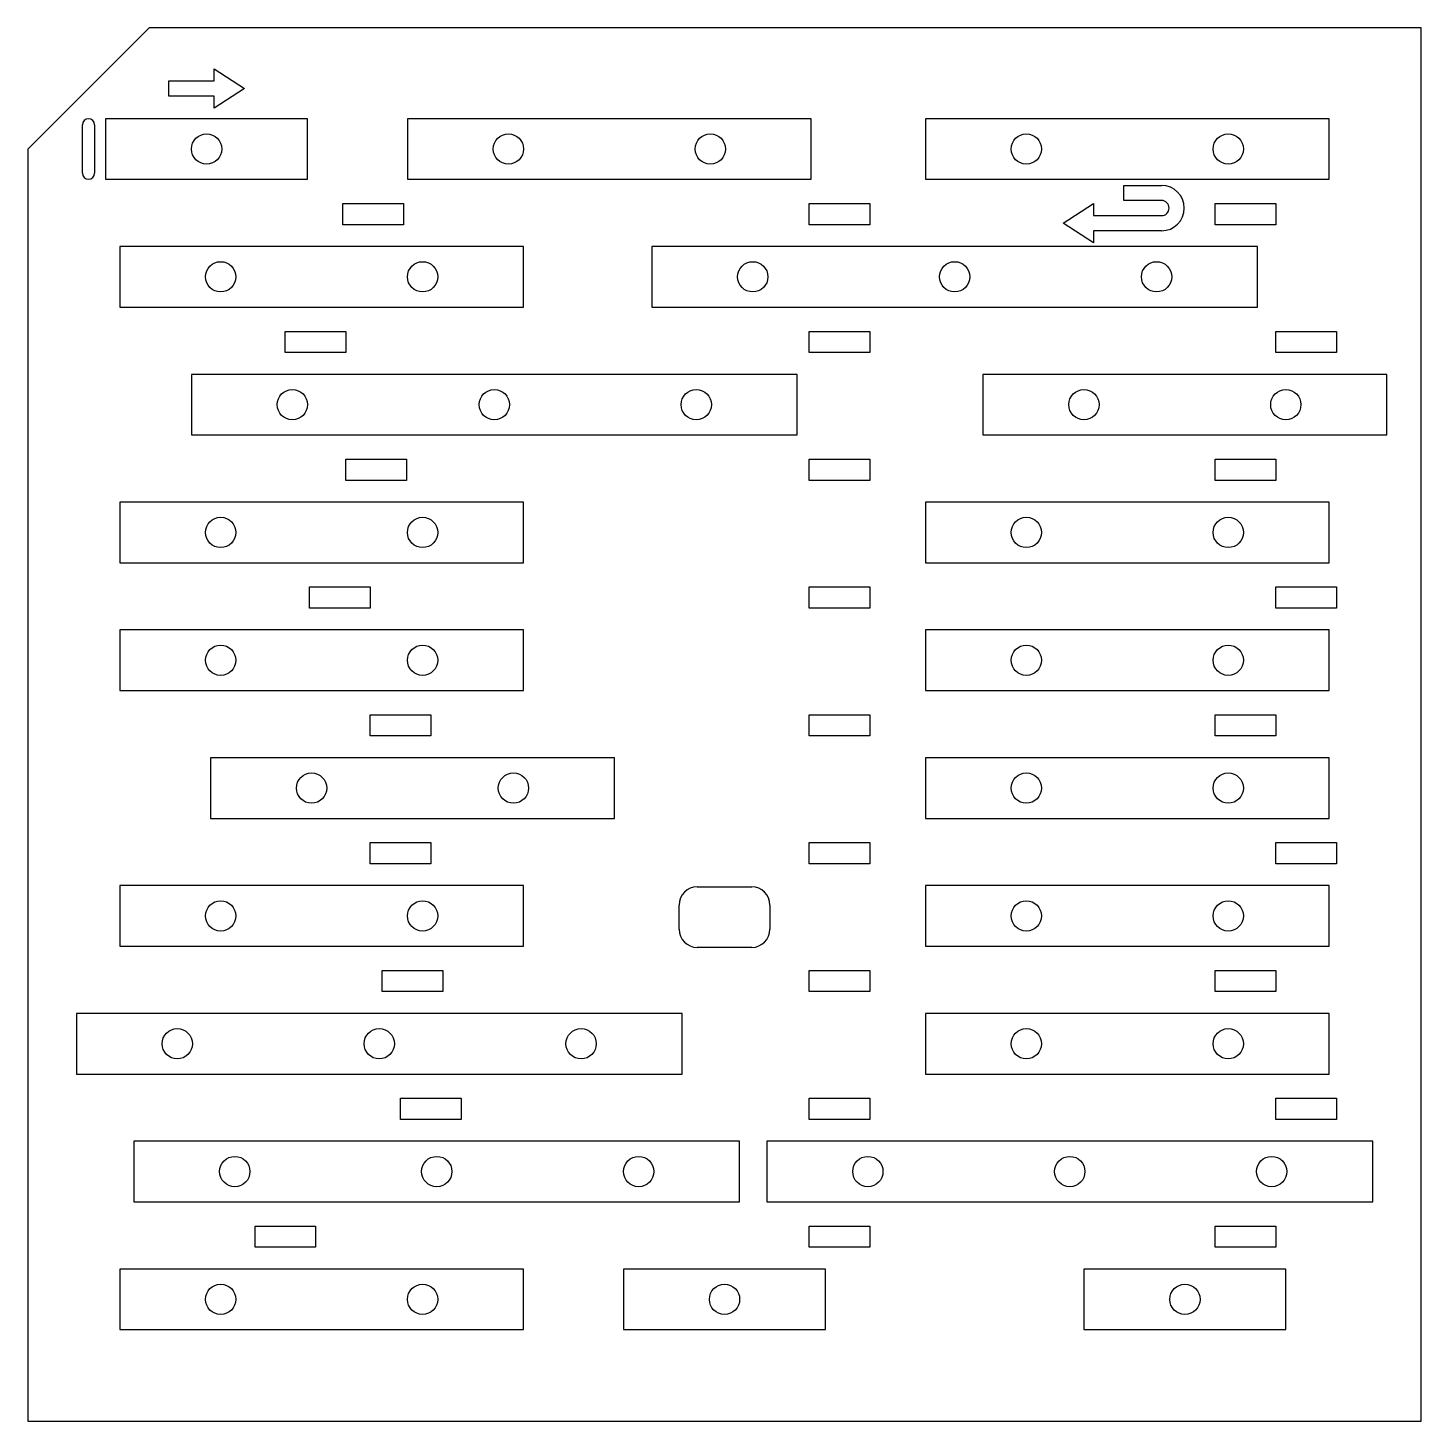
# Model space of a CAD drawing. Extents: x 126 to 356, y 99 to 329.
import ezdxf

# ---------------------------------------------------------------- set-up
doc = ezdxf.new("R2010")
doc.units = 0
doc.layers.add('SICHTBAR__ISO_', color=7, linetype='CONTINUOUS')

msp = doc.modelspace()

# ---------------------------------------------------------------- linework, layer by layer
at = {"layer": 'SICHTBAR__ISO_'}
for p, q in [((125.73, 308.53), (145.73, 328.53)), ((355.73, 328.53), (145.73, 328.53)), ((355.73, 98.53), (355.73, 328.53)), ((148.98, 317.28), (148.98, 319.78)), ((148.98, 319.78), (156.48, 319.78)), ((156.48, 319.78), (156.48, 321.78)), ((156.48, 321.78), (161.48, 318.53)), ((161.48, 318.53), (156.48, 315.28)), ((156.48, 317.28), (148.98, 317.28)), ((156.48, 315.28), (156.48, 317.28)), ((138.56, 313.53), (138.56, 303.53)), ((171.89, 313.53), (138.56, 313.53)), ((171.89, 303.53), (171.89, 313.53)), ((188.39, 313.53), (188.39, 303.53)), ((255.06, 313.53), (188.39, 313.53)), ((255.06, 303.53), (255.06, 313.53)), ((273.89, 313.53), (273.89, 303.53)), ((340.56, 313.53), (273.89, 313.53)), ((340.56, 303.53), (340.56, 313.53)), ((134.73, 304.53), (134.73, 312.53)), ((136.73, 312.53), (136.73, 304.53)), ((125.73, 308.53), (125.73, 98.53)), ((138.56, 303.53), (171.89, 303.53)), ((188.39, 303.53), (255.06, 303.53)), ((273.89, 303.53), (340.56, 303.53)), ((306.63, 302.53), (312.88, 302.53)), ((306.63, 300.03), (306.63, 302.53)), ((177.73, 299.53), (187.73, 299.53)), ((177.73, 296.03), (177.73, 299.53)), ((187.73, 299.53), (187.73, 296.03)), ((254.73, 299.53), (264.73, 299.53)), ((254.73, 296.03), (254.73, 299.53)), ((264.73, 299.53), (264.73, 296.03)), ((296.63, 296.28), (301.63, 299.53)), ((301.63, 299.53), (301.63, 297.53)), ((312.88, 300.03), (306.63, 300.03)), ((321.73, 299.53), (331.73, 299.53)), ((321.73, 296.03), (321.73, 299.53)), ((331.73, 299.53), (331.73, 296.03)), ((301.63, 297.53), (312.88, 297.53)), ((187.73, 296.03), (177.73, 296.03)), ((264.73, 296.03), (254.73, 296.03)), ((301.63, 293.03), (296.63, 296.28)), ((301.63, 295.03), (301.63, 293.03)), ((312.88, 295.03), (301.63, 295.03)), ((331.73, 296.03), (321.73, 296.03)), ((140.89, 292.43), (140.89, 282.43)), ((207.56, 292.43), (140.89, 292.43)), ((207.56, 282.43), (207.56, 292.43)), ((228.73, 292.43), (228.73, 282.43)), ((328.73, 292.43), (228.73, 292.43)), ((328.73, 282.43), (328.73, 292.43)), ((140.89, 282.43), (207.56, 282.43)), ((228.73, 282.43), (328.73, 282.43)), ((168.23, 278.43), (178.23, 278.43)), ((168.23, 274.93), (168.23, 278.43)), ((178.23, 278.43), (178.23, 274.93)), ((254.73, 278.43), (264.73, 278.43)), ((254.73, 274.93), (254.73, 278.43)), ((264.73, 278.43), (264.73, 274.93)), ((331.73, 278.43), (341.73, 278.43)), ((331.73, 274.93), (331.73, 278.43)), ((341.73, 278.43), (341.73, 274.93)), ((178.23, 274.93), (168.23, 274.93)), ((264.73, 274.93), (254.73, 274.93)), ((341.73, 274.93), (331.73, 274.93)), ((152.73, 271.33), (152.73, 261.33)), ((252.73, 271.33), (152.73, 271.33)), ((252.73, 261.33), (252.73, 271.33)), ((283.39, 271.33), (283.39, 261.33)), ((350.06, 271.33), (283.39, 271.33)), ((350.06, 261.33), (350.06, 271.33)), ((152.73, 261.33), (252.73, 261.33)), ((283.39, 261.33), (350.06, 261.33)), ((178.23, 257.33), (188.23, 257.33)), ((178.23, 253.83), (178.23, 257.33)), ((188.23, 257.33), (188.23, 253.83)), ((254.73, 257.33), (264.73, 257.33)), ((254.73, 253.83), (254.73, 257.33)), ((264.73, 257.33), (264.73, 253.83)), ((321.73, 257.33), (331.73, 257.33)), ((321.73, 253.83), (321.73, 257.33)), ((331.73, 257.33), (331.73, 253.83)), ((188.23, 253.83), (178.23, 253.83)), ((264.73, 253.83), (254.73, 253.83)), ((331.73, 253.83), (321.73, 253.83)), ((140.89, 250.23), (140.89, 240.23)), ((207.56, 250.23), (140.89, 250.23)), ((207.56, 240.23), (207.56, 250.23)), ((273.89, 250.23), (273.89, 240.23)), ((340.56, 250.23), (273.89, 250.23)), ((340.56, 240.23), (340.56, 250.23)), ((140.89, 240.23), (207.56, 240.23)), ((273.89, 240.23), (340.56, 240.23)), ((172.23, 236.23), (182.23, 236.23)), ((172.23, 232.73), (172.23, 236.23)), ((182.23, 236.23), (182.23, 232.73)), ((254.73, 236.23), (264.73, 236.23)), ((254.73, 232.73), (254.73, 236.23)), ((264.73, 236.23), (264.73, 232.73)), ((331.73, 236.23), (341.73, 236.23)), ((331.73, 232.73), (331.73, 236.23)), ((341.73, 236.23), (341.73, 232.73)), ((182.23, 232.73), (172.23, 232.73)), ((264.73, 232.73), (254.73, 232.73)), ((341.73, 232.73), (331.73, 232.73)), ((140.89, 229.13), (140.89, 219.13)), ((207.56, 229.13), (140.89, 229.13)), ((207.56, 219.13), (207.56, 229.13)), ((273.89, 229.13), (273.89, 219.13)), ((340.56, 229.13), (273.89, 229.13)), ((340.56, 219.13), (340.56, 229.13)), ((140.89, 219.13), (207.56, 219.13)), ((273.89, 219.13), (340.56, 219.13)), ((182.23, 215.13), (192.23, 215.13)), ((182.23, 211.63), (182.23, 215.13)), ((192.23, 215.13), (192.23, 211.63)), ((254.73, 215.13), (264.73, 215.13)), ((254.73, 211.63), (254.73, 215.13)), ((264.73, 215.13), (264.73, 211.63)), ((321.73, 215.13), (331.73, 215.13)), ((321.73, 211.63), (321.73, 215.13)), ((331.73, 215.13), (331.73, 211.63)), ((192.23, 211.63), (182.23, 211.63)), ((264.73, 211.63), (254.73, 211.63)), ((331.73, 211.63), (321.73, 211.63)), ((155.89, 208.03), (155.89, 198.03)), ((222.56, 208.03), (155.89, 208.03)), ((222.56, 198.03), (222.56, 208.03)), ((273.89, 208.03), (273.89, 198.03)), ((340.56, 208.03), (273.89, 208.03)), ((340.56, 198.03), (340.56, 208.03)), ((155.89, 198.03), (222.56, 198.03)), ((273.89, 198.03), (340.56, 198.03)), ((182.23, 194.03), (192.23, 194.03)), ((182.23, 190.53), (182.23, 194.03)), ((192.23, 194.03), (192.23, 190.53)), ((254.73, 194.03), (264.73, 194.03)), ((254.73, 190.53), (254.73, 194.03)), ((264.73, 194.03), (264.73, 190.53)), ((331.73, 194.03), (341.73, 194.03)), ((331.73, 190.53), (331.73, 194.03)), ((341.73, 194.03), (341.73, 190.53)), ((192.23, 190.53), (182.23, 190.53)), ((264.73, 190.53), (254.73, 190.53)), ((341.73, 190.53), (331.73, 190.53)), ((140.89, 186.93), (140.89, 176.93)), ((207.56, 186.93), (140.89, 186.93)), ((207.56, 176.93), (207.56, 186.93)), ((236.23, 186.73), (245.23, 186.73)), ((273.89, 186.93), (273.89, 176.93)), ((340.56, 186.93), (273.89, 186.93)), ((340.56, 176.93), (340.56, 186.93)), ((233.23, 179.73), (233.23, 183.73)), ((248.23, 183.73), (248.23, 179.73)), ((140.89, 176.93), (207.56, 176.93)), ((245.23, 176.73), (236.23, 176.73)), ((273.89, 176.93), (340.56, 176.93)), ((184.23, 172.93), (194.23, 172.93)), ((184.23, 169.43), (184.23, 172.93)), ((194.23, 172.93), (194.23, 169.43)), ((254.73, 172.93), (264.73, 172.93)), ((254.73, 169.43), (254.73, 172.93)), ((264.73, 172.93), (264.73, 169.43)), ((321.73, 172.93), (331.73, 172.93)), ((321.73, 169.43), (321.73, 172.93)), ((331.73, 172.93), (331.73, 169.43)), ((194.23, 169.43), (184.23, 169.43)), ((264.73, 169.43), (254.73, 169.43)), ((331.73, 169.43), (321.73, 169.43)), ((133.73, 165.83), (133.73, 155.83)), ((233.73, 165.83), (133.73, 165.83)), ((233.73, 155.83), (233.73, 165.83)), ((273.89, 165.83), (273.89, 155.83)), ((340.56, 165.83), (273.89, 165.83)), ((340.56, 155.83), (340.56, 165.83)), ((133.73, 155.83), (233.73, 155.83)), ((273.89, 155.83), (340.56, 155.83)), ((187.23, 151.83), (197.23, 151.83)), ((187.23, 148.33), (187.23, 151.83)), ((197.23, 151.83), (197.23, 148.33)), ((254.73, 151.83), (264.73, 151.83)), ((254.73, 148.33), (254.73, 151.83)), ((264.73, 151.83), (264.73, 148.33)), ((331.73, 151.83), (341.73, 151.83)), ((331.73, 148.33), (331.73, 151.83)), ((341.73, 151.83), (341.73, 148.33)), ((197.23, 148.33), (187.23, 148.33)), ((264.73, 148.33), (254.73, 148.33)), ((341.73, 148.33), (331.73, 148.33)), ((143.23, 144.73), (143.23, 134.73)), ((243.23, 144.73), (143.23, 144.73)), ((243.23, 134.73), (243.23, 144.73)), ((247.73, 144.73), (247.73, 134.73)), ((347.73, 144.73), (247.73, 144.73)), ((347.73, 134.73), (347.73, 144.73)), ((143.23, 134.73), (243.23, 134.73)), ((247.73, 134.73), (347.73, 134.73)), ((163.23, 130.73), (173.23, 130.73)), ((163.23, 127.23), (163.23, 130.73)), ((173.23, 130.73), (173.23, 127.23)), ((254.73, 130.73), (264.73, 130.73)), ((254.73, 127.23), (254.73, 130.73)), ((264.73, 130.73), (264.73, 127.23)), ((321.73, 130.73), (331.73, 130.73)), ((321.73, 127.23), (321.73, 130.73)), ((331.73, 130.73), (331.73, 127.23)), ((173.23, 127.23), (163.23, 127.23)), ((264.73, 127.23), (254.73, 127.23)), ((331.73, 127.23), (321.73, 127.23)), ((140.89, 123.63), (140.89, 113.63)), ((207.56, 123.63), (140.89, 123.63)), ((207.56, 113.63), (207.56, 123.63)), ((224.06, 123.63), (224.06, 113.63)), ((257.39, 123.63), (224.06, 123.63)), ((257.39, 113.63), (257.39, 123.63)), ((300.06, 123.63), (300.06, 113.63)), ((333.39, 123.63), (300.06, 123.63)), ((333.39, 113.63), (333.39, 123.63)), ((140.89, 113.63), (207.56, 113.63)), ((224.06, 113.63), (257.39, 113.63)), ((300.06, 113.63), (333.39, 113.63)), ((125.73, 98.53), (355.73, 98.53))]:
    msp.add_line(p, q, dxfattribs=at)
for centre in [(155.23, 308.53), (205.06, 308.53), (238.39, 308.53), (290.56, 308.53), (323.89, 308.53), (157.56, 287.43), (190.89, 287.43), (245.39, 287.43), (278.73, 287.43), (312.06, 287.43), (169.39, 266.33), (202.73, 266.33), (236.06, 266.33), (300.06, 266.33), (333.39, 266.33), (157.56, 245.23), (190.89, 245.23), (290.56, 245.23), (323.89, 245.23), (157.56, 224.13), (190.89, 224.13), (290.56, 224.13), (323.89, 224.13), (172.56, 203.03), (205.89, 203.03), (290.56, 203.03), (323.89, 203.03), (157.56, 181.93), (190.89, 181.93), (290.56, 181.93), (323.89, 181.93), (150.39, 160.83), (183.73, 160.83), (217.06, 160.83), (290.56, 160.83), (323.89, 160.83), (159.89, 139.73), (193.23, 139.73), (226.56, 139.73), (264.39, 139.73), (297.73, 139.73), (331.06, 139.73), (157.56, 118.63), (190.89, 118.63), (240.73, 118.63), (316.73, 118.63)]:
    msp.add_circle(centre, 2.5, dxfattribs=at)
for centre, radius, start, end in [((135.73, 312.53), 1, 0, 180), ((135.73, 304.53), 1, 180, 0), ((312.88, 298.78), 3.75, 270, 90), ((312.88, 298.78), 1.25, 270, 90), ((236.23, 183.73), 3, 90, 180), ((245.23, 183.73), 3, 0, 90), ((236.23, 179.73), 3, 180, 270), ((245.23, 179.73), 3, 270, 0)]:
    msp.add_arc(centre, radius, start, end, dxfattribs=at)

doc.saveas('drawing.dxf')
